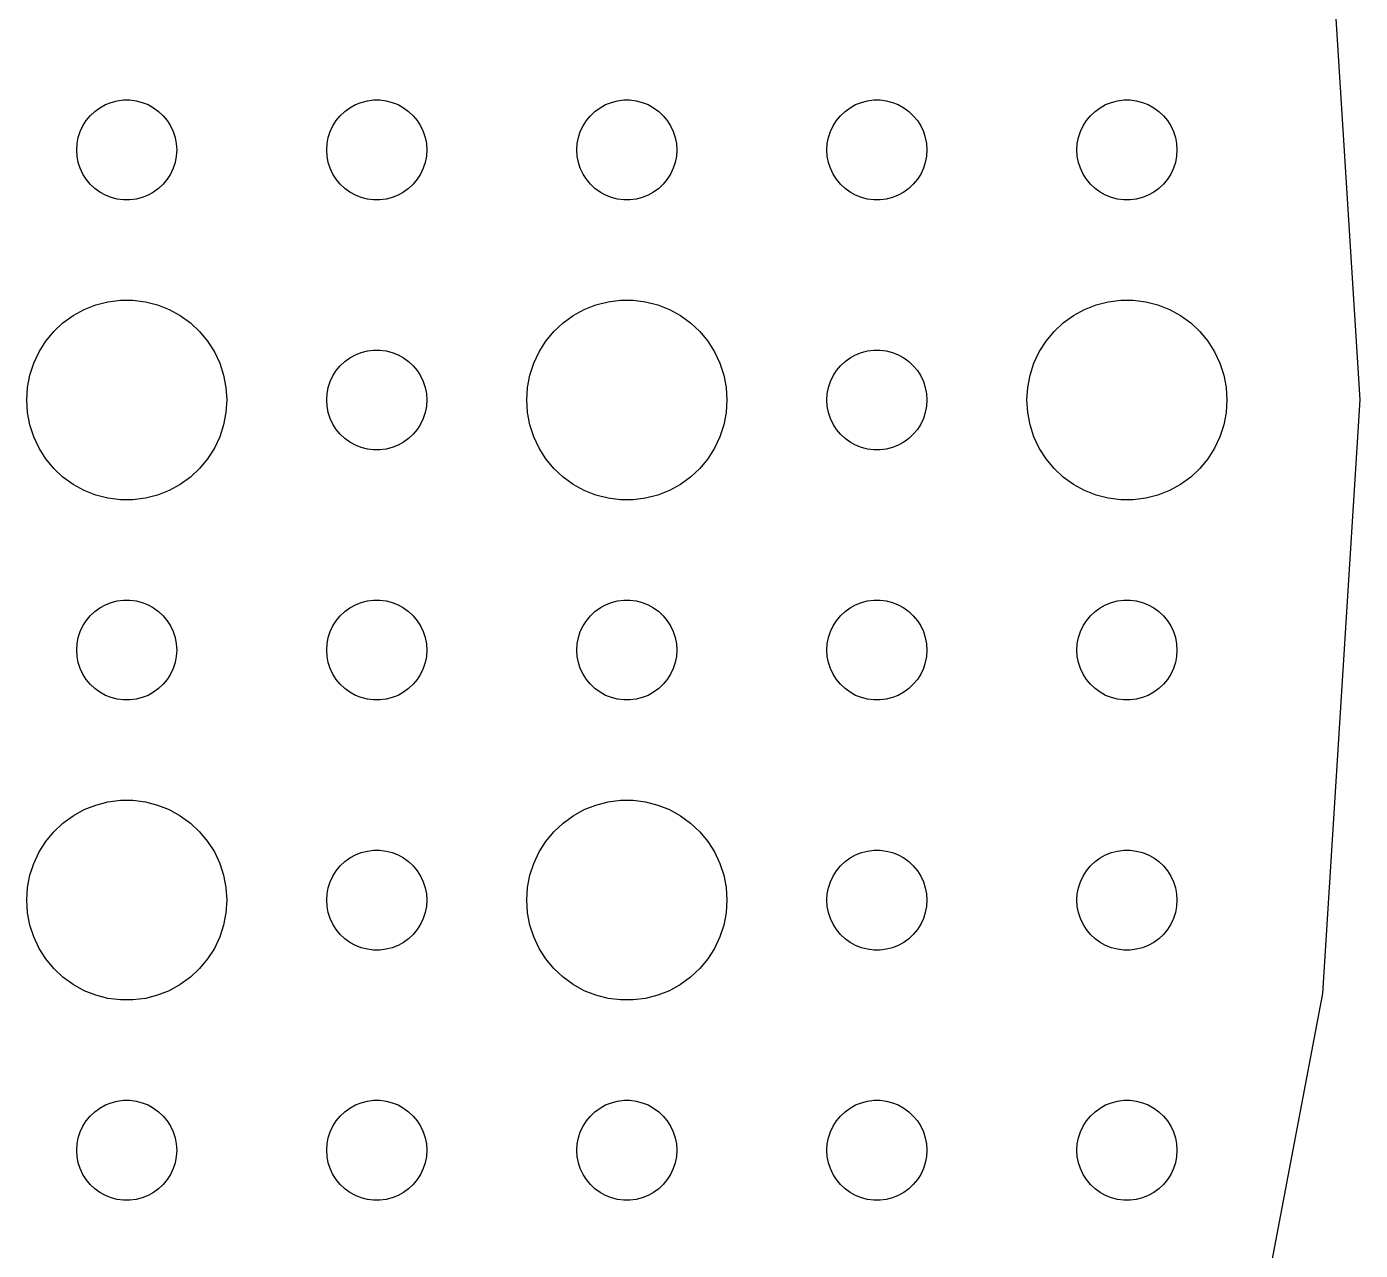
# Model space of a CAD drawing. Header units: metres. Extents: x -142 to 142, y -142 to 142.
# Drawn here: x 102 to 142, y -25.5 to 11.2 of the extents above; entities that cross this region are included whole.
import ezdxf

# ---------------------------------------------------------------- set-up
doc = ezdxf.new("R2010")
doc.units = ezdxf.units.M

msp = doc.modelspace()

# ---------------------------------------------------------------- linework, layer by layer
for p, q in [((142, 0), (140.88, 17.7973)), ((104.196, 8.76648), (104.361, 8.85724)), ((104.361, 8.85724), (104.536, 8.92657)), ((104.536, 8.92657), (104.719, 8.97342)), ((104.719, 8.97342), (104.906, 8.99704)), ((104.906, 8.99704), (105.094, 8.99704)), ((105.094, 8.99704), (105.281, 8.97342)), ((105.281, 8.97342), (105.464, 8.92657)), ((105.464, 8.92657), (105.639, 8.85724)), ((105.639, 8.85724), (105.804, 8.76648)), ((111.696, 8.76648), (111.861, 8.85724)), ((111.861, 8.85724), (112.036, 8.92657)), ((112.036, 8.92657), (112.219, 8.97342)), ((112.219, 8.97342), (112.406, 8.99704)), ((112.406, 8.99704), (112.594, 8.99704)), ((112.594, 8.99704), (112.781, 8.97342)), ((112.781, 8.97342), (112.964, 8.92657)), ((112.964, 8.92657), (113.139, 8.85724)), ((113.139, 8.85724), (113.304, 8.76648)), ((119.196, 8.76648), (119.361, 8.85724)), ((119.361, 8.85724), (119.536, 8.92657)), ((119.536, 8.92657), (119.719, 8.97342)), ((119.719, 8.97342), (119.906, 8.99704)), ((119.906, 8.99704), (120.094, 8.99704)), ((120.094, 8.99704), (120.281, 8.97342)), ((120.281, 8.97342), (120.464, 8.92657)), ((120.464, 8.92657), (120.639, 8.85724)), ((120.639, 8.85724), (120.804, 8.76648)), ((126.696, 8.76648), (126.861, 8.85724)), ((126.861, 8.85724), (127.036, 8.92657)), ((127.036, 8.92657), (127.219, 8.97342)), ((127.219, 8.97342), (127.406, 8.99704)), ((127.406, 8.99704), (127.594, 8.99704)), ((127.594, 8.99704), (127.781, 8.97342)), ((127.781, 8.97342), (127.964, 8.92657)), ((127.964, 8.92657), (128.139, 8.85724)), ((128.139, 8.85724), (128.304, 8.76648)), ((134.196, 8.76648), (134.361, 8.85724)), ((134.361, 8.85724), (134.536, 8.92657)), ((134.536, 8.92657), (134.719, 8.97342)), ((134.719, 8.97342), (134.906, 8.99704)), ((134.906, 8.99704), (135.094, 8.99704)), ((135.094, 8.99704), (135.281, 8.97342)), ((135.281, 8.97342), (135.464, 8.92657)), ((135.464, 8.92657), (135.639, 8.85724)), ((135.639, 8.85724), (135.804, 8.76648)), ((103.786, 8.38167), (103.907, 8.52681)), ((103.907, 8.52681), (104.044, 8.65576)), ((104.044, 8.65576), (104.196, 8.76648)), ((105.804, 8.76648), (105.956, 8.65576)), ((105.956, 8.65576), (106.093, 8.52681)), ((106.093, 8.52681), (106.214, 8.38167)), ((111.286, 8.38167), (111.407, 8.52681)), ((111.407, 8.52681), (111.544, 8.65576)), ((111.544, 8.65576), (111.696, 8.76648)), ((113.304, 8.76648), (113.456, 8.65576)), ((113.456, 8.65576), (113.593, 8.52681)), ((113.593, 8.52681), (113.714, 8.38167)), ((118.786, 8.38167), (118.907, 8.52681)), ((118.907, 8.52681), (119.044, 8.65576)), ((119.044, 8.65576), (119.196, 8.76648)), ((120.804, 8.76648), (120.956, 8.65576)), ((120.956, 8.65576), (121.093, 8.52681)), ((121.093, 8.52681), (121.214, 8.38167)), ((126.286, 8.38167), (126.407, 8.52681)), ((126.407, 8.52681), (126.544, 8.65576)), ((126.544, 8.65576), (126.696, 8.76648)), ((128.304, 8.76648), (128.456, 8.65576)), ((128.456, 8.65576), (128.593, 8.52681)), ((128.593, 8.52681), (128.714, 8.38167)), ((133.786, 8.38167), (133.907, 8.52681)), ((133.907, 8.52681), (134.044, 8.65576)), ((134.044, 8.65576), (134.196, 8.76648)), ((135.804, 8.76648), (135.956, 8.65576)), ((135.956, 8.65576), (136.093, 8.52681)), ((136.093, 8.52681), (136.214, 8.38167)), ((103.547, 7.87303), (103.605, 8.05219)), ((103.605, 8.05219), (103.686, 8.22263)), ((103.686, 8.22263), (103.786, 8.38167)), ((106.214, 8.38167), (106.314, 8.22263)), ((106.314, 8.22263), (106.395, 8.05219)), ((106.395, 8.05219), (106.453, 7.87303)), ((111.047, 7.87303), (111.105, 8.05219)), ((111.105, 8.05219), (111.186, 8.22263)), ((111.186, 8.22263), (111.286, 8.38167)), ((113.714, 8.38167), (113.814, 8.22263)), ((113.814, 8.22263), (113.895, 8.05219)), ((113.895, 8.05219), (113.953, 7.87303)), ((118.547, 7.87303), (118.605, 8.05219)), ((118.605, 8.05219), (118.686, 8.22263)), ((118.686, 8.22263), (118.786, 8.38167)), ((121.214, 8.38167), (121.314, 8.22263)), ((121.314, 8.22263), (121.395, 8.05219)), ((121.395, 8.05219), (121.453, 7.87303)), ((126.047, 7.87303), (126.105, 8.05219)), ((126.105, 8.05219), (126.186, 8.22263)), ((126.186, 8.22263), (126.286, 8.38167)), ((128.714, 8.38167), (128.814, 8.22263)), ((128.814, 8.22263), (128.895, 8.05219)), ((128.895, 8.05219), (128.953, 7.87303)), ((133.547, 7.87303), (133.605, 8.05219)), ((133.605, 8.05219), (133.686, 8.22263)), ((133.686, 8.22263), (133.786, 8.38167)), ((136.214, 8.38167), (136.314, 8.22263)), ((136.314, 8.22263), (136.395, 8.05219)), ((136.395, 8.05219), (136.453, 7.87303)), ((103.5, 7.5), (103.512, 7.68799)), ((103.512, 7.68799), (103.547, 7.87303)), ((106.453, 7.87303), (106.488, 7.68799)), ((106.488, 7.68799), (106.5, 7.5)), ((111, 7.5), (111.012, 7.68799)), ((111.012, 7.68799), (111.047, 7.87303)), ((113.953, 7.87303), (113.988, 7.68799)), ((113.988, 7.68799), (114, 7.5)), ((118.5, 7.5), (118.512, 7.68799)), ((118.512, 7.68799), (118.547, 7.87303)), ((121.453, 7.87303), (121.488, 7.68799)), ((121.488, 7.68799), (121.5, 7.5)), ((126, 7.5), (126.012, 7.68799)), ((126.012, 7.68799), (126.047, 7.87303)), ((128.953, 7.87303), (128.988, 7.68799)), ((128.988, 7.68799), (129, 7.5)), ((133.5, 7.5), (133.512, 7.68799)), ((133.512, 7.68799), (133.547, 7.87303)), ((136.453, 7.87303), (136.488, 7.68799)), ((136.488, 7.68799), (136.5, 7.5)), ((103.512, 7.312), (103.5, 7.5)), ((103.547, 7.12695), (103.512, 7.312)), ((106.488, 7.312), (106.453, 7.12695)), ((106.5, 7.5), (106.488, 7.312)), ((111.012, 7.312), (111, 7.5)), ((111.047, 7.12695), (111.012, 7.312)), ((113.988, 7.312), (113.953, 7.12695)), ((114, 7.5), (113.988, 7.312)), ((118.512, 7.312), (118.5, 7.5)), ((118.547, 7.12695), (118.512, 7.312)), ((121.488, 7.312), (121.453, 7.12695)), ((121.5, 7.5), (121.488, 7.312)), ((126.012, 7.312), (126, 7.5)), ((126.047, 7.12695), (126.012, 7.312)), ((128.988, 7.312), (128.953, 7.12695)), ((129, 7.5), (128.988, 7.312)), ((133.512, 7.312), (133.5, 7.5)), ((133.547, 7.12695), (133.512, 7.312)), ((136.488, 7.312), (136.453, 7.12695)), ((136.5, 7.5), (136.488, 7.312)), ((103.605, 6.9478), (103.547, 7.12695)), ((103.686, 6.77736), (103.605, 6.9478)), ((106.395, 6.9478), (106.314, 6.77736)), ((106.453, 7.12695), (106.395, 6.9478)), ((111.105, 6.9478), (111.047, 7.12695)), ((111.186, 6.77736), (111.105, 6.9478)), ((113.895, 6.9478), (113.814, 6.77736)), ((113.953, 7.12695), (113.895, 6.9478)), ((118.605, 6.9478), (118.547, 7.12695)), ((118.686, 6.77736), (118.605, 6.9478)), ((121.395, 6.9478), (121.314, 6.77736)), ((121.453, 7.12695), (121.395, 6.9478)), ((126.105, 6.9478), (126.047, 7.12695)), ((126.186, 6.77736), (126.105, 6.9478)), ((128.895, 6.9478), (128.814, 6.77736)), ((128.953, 7.12695), (128.895, 6.9478)), ((133.605, 6.9478), (133.547, 7.12695)), ((133.686, 6.77736), (133.605, 6.9478)), ((136.395, 6.9478), (136.314, 6.77736)), ((136.453, 7.12695), (136.395, 6.9478)), ((103.786, 6.61832), (103.686, 6.77736)), ((103.907, 6.47318), (103.786, 6.61832)), ((104.044, 6.34422), (103.907, 6.47318)), ((106.093, 6.47318), (105.956, 6.34422)), ((106.214, 6.61832), (106.093, 6.47318)), ((106.314, 6.77736), (106.214, 6.61832)), ((111.286, 6.61832), (111.186, 6.77736)), ((111.407, 6.47318), (111.286, 6.61832)), ((111.544, 6.34422), (111.407, 6.47318)), ((113.593, 6.47318), (113.456, 6.34422)), ((113.714, 6.61832), (113.593, 6.47318)), ((113.814, 6.77736), (113.714, 6.61832)), ((118.786, 6.61832), (118.686, 6.77736)), ((118.907, 6.47318), (118.786, 6.61832)), ((119.044, 6.34422), (118.907, 6.47318)), ((121.093, 6.47318), (120.956, 6.34422)), ((121.214, 6.61832), (121.093, 6.47318)), ((121.314, 6.77736), (121.214, 6.61832)), ((126.286, 6.61832), (126.186, 6.77736)), ((126.407, 6.47318), (126.286, 6.61832)), ((126.544, 6.34422), (126.407, 6.47318)), ((128.593, 6.47318), (128.456, 6.34422)), ((128.714, 6.61832), (128.593, 6.47318)), ((128.814, 6.77736), (128.714, 6.61832)), ((133.786, 6.61832), (133.686, 6.77736)), ((133.907, 6.47318), (133.786, 6.61832)), ((134.044, 6.34422), (133.907, 6.47318)), ((136.093, 6.47318), (135.956, 6.34422)), ((136.214, 6.61832), (136.093, 6.47318)), ((136.314, 6.77736), (136.214, 6.61832)), ((104.196, 6.23351), (104.044, 6.34422)), ((104.361, 6.14275), (104.196, 6.23351)), ((104.536, 6.07341), (104.361, 6.14275)), ((104.719, 6.02657), (104.536, 6.07341)), ((104.906, 6.00294), (104.719, 6.02657)), ((105.094, 6.00294), (104.906, 6.00294)), ((105.281, 6.02657), (105.094, 6.00294)), ((105.464, 6.07341), (105.281, 6.02657)), ((105.639, 6.14275), (105.464, 6.07341)), ((105.804, 6.23351), (105.639, 6.14275)), ((105.956, 6.34422), (105.804, 6.23351)), ((111.696, 6.23351), (111.544, 6.34422)), ((111.861, 6.14275), (111.696, 6.23351)), ((112.036, 6.07341), (111.861, 6.14275)), ((112.219, 6.02657), (112.036, 6.07341)), ((112.406, 6.00294), (112.219, 6.02657)), ((112.594, 6.00294), (112.406, 6.00294)), ((112.781, 6.02657), (112.594, 6.00294)), ((112.964, 6.07341), (112.781, 6.02657)), ((113.139, 6.14275), (112.964, 6.07341)), ((113.304, 6.23351), (113.139, 6.14275)), ((113.456, 6.34422), (113.304, 6.23351)), ((119.196, 6.23351), (119.044, 6.34422)), ((119.361, 6.14275), (119.196, 6.23351)), ((119.536, 6.07341), (119.361, 6.14275)), ((119.719, 6.02657), (119.536, 6.07341)), ((119.906, 6.00294), (119.719, 6.02657)), ((120.094, 6.00294), (119.906, 6.00294)), ((120.281, 6.02657), (120.094, 6.00294)), ((120.464, 6.07341), (120.281, 6.02657)), ((120.639, 6.14275), (120.464, 6.07341)), ((120.804, 6.23351), (120.639, 6.14275)), ((120.956, 6.34422), (120.804, 6.23351)), ((126.696, 6.23351), (126.544, 6.34422)), ((126.861, 6.14275), (126.696, 6.23351)), ((127.036, 6.07341), (126.861, 6.14275)), ((127.219, 6.02657), (127.036, 6.07341)), ((127.406, 6.00294), (127.219, 6.02657)), ((127.594, 6.00294), (127.406, 6.00294)), ((127.781, 6.02657), (127.594, 6.00294)), ((127.964, 6.07341), (127.781, 6.02657)), ((128.139, 6.14275), (127.964, 6.07341)), ((128.304, 6.23351), (128.139, 6.14275)), ((128.456, 6.34422), (128.304, 6.23351)), ((134.196, 6.23351), (134.044, 6.34422)), ((134.361, 6.14275), (134.196, 6.23351)), ((134.536, 6.07341), (134.361, 6.14275)), ((134.719, 6.02657), (134.536, 6.07341)), ((134.906, 6.00294), (134.719, 6.02657)), ((135.094, 6.00294), (134.906, 6.00294)), ((135.281, 6.02657), (135.094, 6.00294)), ((135.464, 6.07341), (135.281, 6.02657)), ((135.639, 6.14275), (135.464, 6.07341)), ((135.804, 6.23351), (135.639, 6.14275)), ((135.956, 6.34422), (135.804, 6.23351)), ((103.723, 2.71448), (104.073, 2.85316)), ((104.073, 2.85316), (104.438, 2.94685)), ((104.438, 2.94685), (104.812, 2.99408)), ((104.812, 2.99408), (105.188, 2.99408)), ((105.188, 2.99408), (105.562, 2.94685)), ((105.562, 2.94685), (105.927, 2.85316)), ((105.927, 2.85316), (106.277, 2.71448)), ((118.723, 2.71448), (119.073, 2.85316)), ((119.073, 2.85316), (119.438, 2.94685)), ((119.438, 2.94685), (119.812, 2.99408)), ((119.812, 2.99408), (120.188, 2.99408)), ((120.188, 2.99408), (120.562, 2.94685)), ((120.562, 2.94685), (120.927, 2.85316)), ((120.927, 2.85316), (121.277, 2.71448)), ((133.723, 2.71448), (134.073, 2.85316)), ((134.073, 2.85316), (134.438, 2.94685)), ((134.438, 2.94685), (134.812, 2.99408)), ((134.812, 2.99408), (135.188, 2.99408)), ((135.188, 2.99408), (135.562, 2.94685)), ((135.562, 2.94685), (135.927, 2.85316)), ((135.927, 2.85316), (136.277, 2.71448)), ((103.088, 2.31154), (103.393, 2.53297)), ((103.393, 2.53297), (103.723, 2.71448)), ((106.277, 2.71448), (106.607, 2.53297)), ((106.607, 2.53297), (106.912, 2.31154)), ((118.088, 2.31154), (118.393, 2.53297)), ((118.393, 2.53297), (118.723, 2.71448)), ((121.277, 2.71448), (121.607, 2.53297)), ((121.607, 2.53297), (121.912, 2.31154)), ((133.088, 2.31154), (133.393, 2.53297)), ((133.393, 2.53297), (133.723, 2.71448)), ((136.277, 2.71448), (136.607, 2.53297)), ((136.607, 2.53297), (136.912, 2.31154)), ((102.573, 1.76335), (102.813, 2.05363)), ((102.813, 2.05363), (103.088, 2.31154)), ((106.912, 2.31154), (107.187, 2.05363)), ((107.187, 2.05363), (107.427, 1.76335)), ((117.573, 1.76335), (117.813, 2.05363)), ((117.813, 2.05363), (118.088, 2.31154)), ((121.912, 2.31154), (122.187, 2.05363)), ((122.187, 2.05363), (122.427, 1.76335)), ((132.573, 1.76335), (132.813, 2.05363)), ((132.813, 2.05363), (133.088, 2.31154)), ((136.912, 2.31154), (137.187, 2.05363)), ((137.187, 2.05363), (137.427, 1.76335)), ((102.371, 1.44525), (102.573, 1.76335)), ((107.427, 1.76335), (107.629, 1.44525)), ((117.371, 1.44525), (117.573, 1.76335)), ((122.427, 1.76335), (122.629, 1.44525)), ((132.371, 1.44525), (132.573, 1.76335)), ((137.427, 1.76335), (137.629, 1.44525)), ((102.211, 1.10437), (102.371, 1.44525)), ((107.629, 1.44525), (107.789, 1.10437)), ((111.544, 1.15576), (111.696, 1.26648)), ((111.696, 1.26648), (111.861, 1.35724)), ((111.861, 1.35724), (112.036, 1.42657)), ((112.036, 1.42657), (112.219, 1.47342)), ((112.219, 1.47342), (112.406, 1.49704)), ((112.406, 1.49704), (112.594, 1.49704)), ((112.594, 1.49704), (112.781, 1.47342)), ((112.781, 1.47342), (112.964, 1.42657)), ((112.964, 1.42657), (113.139, 1.35724)), ((113.139, 1.35724), (113.304, 1.26648)), ((113.304, 1.26648), (113.456, 1.15576)), ((117.211, 1.10437), (117.371, 1.44525)), ((122.629, 1.44525), (122.789, 1.10437)), ((126.544, 1.15576), (126.696, 1.26648)), ((126.696, 1.26648), (126.861, 1.35724)), ((126.861, 1.35724), (127.036, 1.42657)), ((127.036, 1.42657), (127.219, 1.47342)), ((127.219, 1.47342), (127.406, 1.49704)), ((127.406, 1.49704), (127.594, 1.49704)), ((127.594, 1.49704), (127.781, 1.47342)), ((127.781, 1.47342), (127.964, 1.42657)), ((127.964, 1.42657), (128.139, 1.35724)), ((128.139, 1.35724), (128.304, 1.26648)), ((128.304, 1.26648), (128.456, 1.15576)), ((132.211, 1.10437), (132.371, 1.44525)), ((137.629, 1.44525), (137.789, 1.10437)), ((102.094, 0.74606), (102.211, 1.10437)), ((107.789, 1.10437), (107.906, 0.74606)), ((111.186, 0.72263), (111.286, 0.88167)), ((111.286, 0.88167), (111.407, 1.02681)), ((111.407, 1.02681), (111.544, 1.15576)), ((113.456, 1.15576), (113.593, 1.02681)), ((113.593, 1.02681), (113.714, 0.88167)), ((113.714, 0.88167), (113.814, 0.72263)), ((117.094, 0.74606), (117.211, 1.10437)), ((122.789, 1.10437), (122.906, 0.74606)), ((126.186, 0.72263), (126.286, 0.88167)), ((126.286, 0.88167), (126.407, 1.02681)), ((126.407, 1.02681), (126.544, 1.15576)), ((128.456, 1.15576), (128.593, 1.02681)), ((128.593, 1.02681), (128.714, 0.88167)), ((128.714, 0.88167), (128.814, 0.72263)), ((132.094, 0.74606), (132.211, 1.10437)), ((137.789, 1.10437), (137.906, 0.74606)), ((102.024, 0.37599), (102.094, 0.74606)), ((107.906, 0.74606), (107.976, 0.37599)), ((111.047, 0.37303), (111.105, 0.55219)), ((111.105, 0.55219), (111.186, 0.72263)), ((113.814, 0.72263), (113.895, 0.55219)), ((113.895, 0.55219), (113.953, 0.37303)), ((117.024, 0.37599), (117.094, 0.74606)), ((122.906, 0.74606), (122.976, 0.37599)), ((126.047, 0.37303), (126.105, 0.55219)), ((126.105, 0.55219), (126.186, 0.72263)), ((128.814, 0.72263), (128.895, 0.55219)), ((128.895, 0.55219), (128.953, 0.37303)), ((132.024, 0.37599), (132.094, 0.74606)), ((137.906, 0.74606), (137.976, 0.37599)), ((102, 0), (102.024, 0.37599)), ((102.024, -0.37599), (102, 0)), ((107.976, 0.37599), (108, 0)), ((108, 0), (107.976, -0.37599)), ((111, 0), (111.012, 0.18799)), ((111.012, -0.18799), (111, 0)), ((111.012, 0.18799), (111.047, 0.37303)), ((113.953, 0.37303), (113.988, 0.18799)), ((113.988, 0.18799), (114, 0)), ((114, 0), (113.988, -0.18799)), ((117, 0), (117.024, 0.37599)), ((117.024, -0.37599), (117, 0)), ((122.976, 0.37599), (123, 0)), ((123, 0), (122.976, -0.37599)), ((126, 0), (126.012, 0.18799)), ((126.012, -0.18799), (126, 0)), ((126.012, 0.18799), (126.047, 0.37303)), ((128.953, 0.37303), (128.988, 0.18799)), ((128.988, 0.18799), (129, 0)), ((129, 0), (128.988, -0.18799)), ((132, 0), (132.024, 0.37599)), ((132.024, -0.37599), (132, 0)), ((137.976, 0.37599), (138, 0)), ((138, 0), (137.976, -0.37599)), ((140.88, -17.7973), (142, 0)), ((102.094, -0.74606), (102.024, -0.37599)), ((107.976, -0.37599), (107.906, -0.74606)), ((111.047, -0.37303), (111.012, -0.18799)), ((111.105, -0.55219), (111.047, -0.37303)), ((113.953, -0.37303), (113.895, -0.55219)), ((113.988, -0.18799), (113.953, -0.37303)), ((117.094, -0.74606), (117.024, -0.37599)), ((122.976, -0.37599), (122.906, -0.74606)), ((126.047, -0.37303), (126.012, -0.18799)), ((126.105, -0.55219), (126.047, -0.37303)), ((128.953, -0.37303), (128.895, -0.55219)), ((128.988, -0.18799), (128.953, -0.37303)), ((132.094, -0.74606), (132.024, -0.37599)), ((137.976, -0.37599), (137.906, -0.74606)), ((102.211, -1.10437), (102.094, -0.74606)), ((107.906, -0.74606), (107.789, -1.10437)), ((111.186, -0.72263), (111.105, -0.55219)), ((111.286, -0.88167), (111.186, -0.72263)), ((113.814, -0.72263), (113.714, -0.88167)), ((113.895, -0.55219), (113.814, -0.72263)), ((117.211, -1.10437), (117.094, -0.74606)), ((122.906, -0.74606), (122.789, -1.10437)), ((126.186, -0.72263), (126.105, -0.55219)), ((126.286, -0.88167), (126.186, -0.72263)), ((128.814, -0.72263), (128.714, -0.88167)), ((128.895, -0.55219), (128.814, -0.72263)), ((132.211, -1.10437), (132.094, -0.74606)), ((137.906, -0.74606), (137.789, -1.10437)), ((102.371, -1.44525), (102.211, -1.10437)), ((107.789, -1.10437), (107.629, -1.44525)), ((111.407, -1.02681), (111.286, -0.88167)), ((111.544, -1.15576), (111.407, -1.02681)), ((111.696, -1.26648), (111.544, -1.15576)), ((113.456, -1.15576), (113.304, -1.26648)), ((113.593, -1.02681), (113.456, -1.15576)), ((113.714, -0.88167), (113.593, -1.02681)), ((117.371, -1.44525), (117.211, -1.10437)), ((122.789, -1.10437), (122.629, -1.44525)), ((126.407, -1.02681), (126.286, -0.88167)), ((126.544, -1.15576), (126.407, -1.02681)), ((126.696, -1.26648), (126.544, -1.15576)), ((128.456, -1.15576), (128.304, -1.26648)), ((128.593, -1.02681), (128.456, -1.15576)), ((128.714, -0.88167), (128.593, -1.02681)), ((132.371, -1.44525), (132.211, -1.10437)), ((137.789, -1.10437), (137.629, -1.44525)), ((102.573, -1.76335), (102.371, -1.44525)), ((107.629, -1.44525), (107.427, -1.76335)), ((111.861, -1.35724), (111.696, -1.26648)), ((112.036, -1.42657), (111.861, -1.35724)), ((112.219, -1.47342), (112.036, -1.42657)), ((112.406, -1.49704), (112.219, -1.47342)), ((112.594, -1.49704), (112.406, -1.49704)), ((112.781, -1.47342), (112.594, -1.49704)), ((112.964, -1.42657), (112.781, -1.47342)), ((113.139, -1.35724), (112.964, -1.42657)), ((113.304, -1.26648), (113.139, -1.35724)), ((117.573, -1.76335), (117.371, -1.44525)), ((122.629, -1.44525), (122.427, -1.76335)), ((126.861, -1.35724), (126.696, -1.26648)), ((127.036, -1.42657), (126.861, -1.35724)), ((127.219, -1.47342), (127.036, -1.42657)), ((127.406, -1.49704), (127.219, -1.47342)), ((127.594, -1.49704), (127.406, -1.49704)), ((127.781, -1.47342), (127.594, -1.49704)), ((127.964, -1.42657), (127.781, -1.47342)), ((128.139, -1.35724), (127.964, -1.42657)), ((128.304, -1.26648), (128.139, -1.35724)), ((132.573, -1.76335), (132.371, -1.44525)), ((137.629, -1.44525), (137.427, -1.76335)), ((102.813, -2.05363), (102.573, -1.76335)), ((107.427, -1.76335), (107.187, -2.05363)), ((117.813, -2.05363), (117.573, -1.76335)), ((122.427, -1.76335), (122.187, -2.05363)), ((132.813, -2.05363), (132.573, -1.76335)), ((137.427, -1.76335), (137.187, -2.05363)), ((103.088, -2.31154), (102.813, -2.05363)), ((103.393, -2.53297), (103.088, -2.31154)), ((106.912, -2.31154), (106.607, -2.53297)), ((107.187, -2.05363), (106.912, -2.31154)), ((118.088, -2.31154), (117.813, -2.05363)), ((118.393, -2.53297), (118.088, -2.31154)), ((121.912, -2.31154), (121.607, -2.53297)), ((122.187, -2.05363), (121.912, -2.31154)), ((133.088, -2.31154), (132.813, -2.05363)), ((133.393, -2.53297), (133.088, -2.31154)), ((136.912, -2.31154), (136.607, -2.53297)), ((137.187, -2.05363), (136.912, -2.31154)), ((103.723, -2.71448), (103.393, -2.53297)), ((104.073, -2.85316), (103.723, -2.71448)), ((106.277, -2.71448), (105.927, -2.85316)), ((106.607, -2.53297), (106.277, -2.71448)), ((118.723, -2.71448), (118.393, -2.53297)), ((119.073, -2.85316), (118.723, -2.71448)), ((121.277, -2.71448), (120.927, -2.85316)), ((121.607, -2.53297), (121.277, -2.71448)), ((133.723, -2.71448), (133.393, -2.53297)), ((134.073, -2.85316), (133.723, -2.71448)), ((136.277, -2.71448), (135.927, -2.85316)), ((136.607, -2.53297), (136.277, -2.71448)), ((104.438, -2.94685), (104.073, -2.85316)), ((104.812, -2.99408), (104.438, -2.94685)), ((105.188, -2.99408), (104.812, -2.99408)), ((105.562, -2.94685), (105.188, -2.99408)), ((105.927, -2.85316), (105.562, -2.94685)), ((119.438, -2.94685), (119.073, -2.85316)), ((119.812, -2.99408), (119.438, -2.94685)), ((120.188, -2.99408), (119.812, -2.99408)), ((120.562, -2.94685), (120.188, -2.99408)), ((120.927, -2.85316), (120.562, -2.94685)), ((134.438, -2.94685), (134.073, -2.85316)), ((134.812, -2.99408), (134.438, -2.94685)), ((135.188, -2.99408), (134.812, -2.99408)), ((135.562, -2.94685), (135.188, -2.99408)), ((135.927, -2.85316), (135.562, -2.94685)), ((103.907, -6.47318), (104.044, -6.34422)), ((104.044, -6.34422), (104.196, -6.23351)), ((104.196, -6.23351), (104.361, -6.14275)), ((104.361, -6.14275), (104.536, -6.07341)), ((104.536, -6.07341), (104.719, -6.02657)), ((104.719, -6.02657), (104.906, -6.00294)), ((104.906, -6.00294), (105.094, -6.00294)), ((105.094, -6.00294), (105.281, -6.02657)), ((105.281, -6.02657), (105.464, -6.07341)), ((105.464, -6.07341), (105.639, -6.14275)), ((105.639, -6.14275), (105.804, -6.23351)), ((105.804, -6.23351), (105.956, -6.34422)), ((105.956, -6.34422), (106.093, -6.47318)), ((111.407, -6.47318), (111.544, -6.34422)), ((111.544, -6.34422), (111.696, -6.23351)), ((111.696, -6.23351), (111.861, -6.14275)), ((111.861, -6.14275), (112.036, -6.07341)), ((112.036, -6.07341), (112.219, -6.02657)), ((112.219, -6.02657), (112.406, -6.00294)), ((112.406, -6.00294), (112.594, -6.00294)), ((112.594, -6.00294), (112.781, -6.02657)), ((112.781, -6.02657), (112.964, -6.07341)), ((112.964, -6.07341), (113.139, -6.14275)), ((113.139, -6.14275), (113.304, -6.23351)), ((113.304, -6.23351), (113.456, -6.34422)), ((113.456, -6.34422), (113.593, -6.47318)), ((118.907, -6.47318), (119.044, -6.34422)), ((119.044, -6.34422), (119.196, -6.23351)), ((119.196, -6.23351), (119.361, -6.14275)), ((119.361, -6.14275), (119.536, -6.07341)), ((119.536, -6.07341), (119.719, -6.02657)), ((119.719, -6.02657), (119.906, -6.00294)), ((119.906, -6.00294), (120.094, -6.00294)), ((120.094, -6.00294), (120.281, -6.02657)), ((120.281, -6.02657), (120.464, -6.07341)), ((120.464, -6.07341), (120.639, -6.14275)), ((120.639, -6.14275), (120.804, -6.23351)), ((120.804, -6.23351), (120.956, -6.34422)), ((120.956, -6.34422), (121.093, -6.47318)), ((126.407, -6.47318), (126.544, -6.34422)), ((126.544, -6.34422), (126.696, -6.23351)), ((126.696, -6.23351), (126.861, -6.14275)), ((126.861, -6.14275), (127.036, -6.07341)), ((127.036, -6.07341), (127.219, -6.02657)), ((127.219, -6.02657), (127.406, -6.00294)), ((127.406, -6.00294), (127.594, -6.00294)), ((127.594, -6.00294), (127.781, -6.02657)), ((127.781, -6.02657), (127.964, -6.07341)), ((127.964, -6.07341), (128.139, -6.14275)), ((128.139, -6.14275), (128.304, -6.23351)), ((128.304, -6.23351), (128.456, -6.34422)), ((128.456, -6.34422), (128.593, -6.47318)), ((133.907, -6.47318), (134.044, -6.34422)), ((134.044, -6.34422), (134.196, -6.23351)), ((134.196, -6.23351), (134.361, -6.14275)), ((134.361, -6.14275), (134.536, -6.07341)), ((134.536, -6.07341), (134.719, -6.02657)), ((134.719, -6.02657), (134.906, -6.00294)), ((134.906, -6.00294), (135.094, -6.00294)), ((135.094, -6.00294), (135.281, -6.02657)), ((135.281, -6.02657), (135.464, -6.07341)), ((135.464, -6.07341), (135.639, -6.14275)), ((135.639, -6.14275), (135.804, -6.23351)), ((135.804, -6.23351), (135.956, -6.34422)), ((135.956, -6.34422), (136.093, -6.47318)), ((103.605, -6.9478), (103.686, -6.77736)), ((103.686, -6.77736), (103.786, -6.61832)), ((103.786, -6.61832), (103.907, -6.47318)), ((106.093, -6.47318), (106.214, -6.61832)), ((106.214, -6.61832), (106.314, -6.77736)), ((106.314, -6.77736), (106.395, -6.9478)), ((111.105, -6.9478), (111.186, -6.77736)), ((111.186, -6.77736), (111.286, -6.61832)), ((111.286, -6.61832), (111.407, -6.47318)), ((113.593, -6.47318), (113.714, -6.61832)), ((113.714, -6.61832), (113.814, -6.77736)), ((113.814, -6.77736), (113.895, -6.9478)), ((118.605, -6.9478), (118.686, -6.77736)), ((118.686, -6.77736), (118.786, -6.61832)), ((118.786, -6.61832), (118.907, -6.47318)), ((121.093, -6.47318), (121.214, -6.61832)), ((121.214, -6.61832), (121.314, -6.77736)), ((121.314, -6.77736), (121.395, -6.9478)), ((126.105, -6.9478), (126.186, -6.77736)), ((126.186, -6.77736), (126.286, -6.61832)), ((126.286, -6.61832), (126.407, -6.47318)), ((128.593, -6.47318), (128.714, -6.61832)), ((128.714, -6.61832), (128.814, -6.77736)), ((128.814, -6.77736), (128.895, -6.9478)), ((133.605, -6.9478), (133.686, -6.77736)), ((133.686, -6.77736), (133.786, -6.61832)), ((133.786, -6.61832), (133.907, -6.47318)), ((136.093, -6.47318), (136.214, -6.61832)), ((136.214, -6.61832), (136.314, -6.77736)), ((136.314, -6.77736), (136.395, -6.9478)), ((103.512, -7.312), (103.547, -7.12695)), ((103.547, -7.12695), (103.605, -6.9478)), ((106.395, -6.9478), (106.453, -7.12695)), ((106.453, -7.12695), (106.488, -7.312)), ((111.012, -7.312), (111.047, -7.12695)), ((111.047, -7.12695), (111.105, -6.9478)), ((113.895, -6.9478), (113.953, -7.12695)), ((113.953, -7.12695), (113.988, -7.312)), ((118.512, -7.312), (118.547, -7.12695)), ((118.547, -7.12695), (118.605, -6.9478)), ((121.395, -6.9478), (121.453, -7.12695)), ((121.453, -7.12695), (121.488, -7.312)), ((126.012, -7.312), (126.047, -7.12695)), ((126.047, -7.12695), (126.105, -6.9478)), ((128.895, -6.9478), (128.953, -7.12695)), ((128.953, -7.12695), (128.988, -7.312)), ((133.512, -7.312), (133.547, -7.12695)), ((133.547, -7.12695), (133.605, -6.9478)), ((136.395, -6.9478), (136.453, -7.12695)), ((136.453, -7.12695), (136.488, -7.312)), ((103.5, -7.5), (103.512, -7.312)), ((103.512, -7.68799), (103.5, -7.5)), ((106.488, -7.312), (106.5, -7.5)), ((106.5, -7.5), (106.488, -7.68799)), ((111, -7.5), (111.012, -7.312)), ((111.012, -7.68799), (111, -7.5)), ((113.988, -7.312), (114, -7.5)), ((114, -7.5), (113.988, -7.68799)), ((118.5, -7.5), (118.512, -7.312)), ((118.512, -7.68799), (118.5, -7.5)), ((121.488, -7.312), (121.5, -7.5)), ((121.5, -7.5), (121.488, -7.68799)), ((126, -7.5), (126.012, -7.312)), ((126.012, -7.68799), (126, -7.5)), ((128.988, -7.312), (129, -7.5)), ((129, -7.5), (128.988, -7.68799)), ((133.5, -7.5), (133.512, -7.312)), ((133.512, -7.68799), (133.5, -7.5)), ((136.488, -7.312), (136.5, -7.5)), ((136.5, -7.5), (136.488, -7.68799)), ((103.547, -7.87303), (103.512, -7.68799)), ((103.605, -8.05219), (103.547, -7.87303)), ((106.453, -7.87303), (106.395, -8.05219)), ((106.488, -7.68799), (106.453, -7.87303)), ((111.047, -7.87303), (111.012, -7.68799)), ((111.105, -8.05219), (111.047, -7.87303)), ((113.953, -7.87303), (113.895, -8.05219)), ((113.988, -7.68799), (113.953, -7.87303)), ((118.547, -7.87303), (118.512, -7.68799)), ((118.605, -8.05219), (118.547, -7.87303)), ((121.453, -7.87303), (121.395, -8.05219)), ((121.488, -7.68799), (121.453, -7.87303)), ((126.047, -7.87303), (126.012, -7.68799)), ((126.105, -8.05219), (126.047, -7.87303)), ((128.953, -7.87303), (128.895, -8.05219)), ((128.988, -7.68799), (128.953, -7.87303)), ((133.547, -7.87303), (133.512, -7.68799)), ((133.605, -8.05219), (133.547, -7.87303)), ((136.453, -7.87303), (136.395, -8.05219)), ((136.488, -7.68799), (136.453, -7.87303)), ((103.686, -8.22263), (103.605, -8.05219)), ((103.786, -8.38167), (103.686, -8.22263)), ((103.907, -8.52681), (103.786, -8.38167)), ((106.214, -8.38167), (106.093, -8.52681)), ((106.314, -8.22263), (106.214, -8.38167)), ((106.395, -8.05219), (106.314, -8.22263)), ((111.186, -8.22263), (111.105, -8.05219)), ((111.286, -8.38167), (111.186, -8.22263)), ((111.407, -8.52681), (111.286, -8.38167)), ((113.714, -8.38167), (113.593, -8.52681)), ((113.814, -8.22263), (113.714, -8.38167)), ((113.895, -8.05219), (113.814, -8.22263)), ((118.686, -8.22263), (118.605, -8.05219)), ((118.786, -8.38167), (118.686, -8.22263)), ((118.907, -8.52681), (118.786, -8.38167)), ((121.214, -8.38167), (121.093, -8.52681)), ((121.314, -8.22263), (121.214, -8.38167)), ((121.395, -8.05219), (121.314, -8.22263)), ((126.186, -8.22263), (126.105, -8.05219)), ((126.286, -8.38167), (126.186, -8.22263)), ((126.407, -8.52681), (126.286, -8.38167)), ((128.714, -8.38167), (128.593, -8.52681)), ((128.814, -8.22263), (128.714, -8.38167)), ((128.895, -8.05219), (128.814, -8.22263)), ((133.686, -8.22263), (133.605, -8.05219)), ((133.786, -8.38167), (133.686, -8.22263)), ((133.907, -8.52681), (133.786, -8.38167)), ((136.214, -8.38167), (136.093, -8.52681)), ((136.314, -8.22263), (136.214, -8.38167)), ((136.395, -8.05219), (136.314, -8.22263)), ((104.044, -8.65576), (103.907, -8.52681)), ((104.196, -8.76648), (104.044, -8.65576)), ((104.361, -8.85724), (104.196, -8.76648)), ((105.804, -8.76648), (105.639, -8.85724)), ((105.956, -8.65576), (105.804, -8.76648)), ((106.093, -8.52681), (105.956, -8.65576)), ((111.544, -8.65576), (111.407, -8.52681)), ((111.696, -8.76648), (111.544, -8.65576)), ((111.861, -8.85724), (111.696, -8.76648)), ((113.304, -8.76648), (113.139, -8.85724)), ((113.456, -8.65576), (113.304, -8.76648)), ((113.593, -8.52681), (113.456, -8.65576)), ((119.044, -8.65576), (118.907, -8.52681)), ((119.196, -8.76648), (119.044, -8.65576)), ((119.361, -8.85724), (119.196, -8.76648)), ((120.804, -8.76648), (120.639, -8.85724)), ((120.956, -8.65576), (120.804, -8.76648)), ((121.093, -8.52681), (120.956, -8.65576)), ((126.544, -8.65576), (126.407, -8.52681)), ((126.696, -8.76648), (126.544, -8.65576)), ((126.861, -8.85724), (126.696, -8.76648)), ((128.304, -8.76648), (128.139, -8.85724)), ((128.456, -8.65576), (128.304, -8.76648)), ((128.593, -8.52681), (128.456, -8.65576)), ((134.044, -8.65576), (133.907, -8.52681)), ((134.196, -8.76648), (134.044, -8.65576)), ((134.361, -8.85724), (134.196, -8.76648)), ((135.804, -8.76648), (135.639, -8.85724)), ((135.956, -8.65576), (135.804, -8.76648)), ((136.093, -8.52681), (135.956, -8.65576)), ((104.536, -8.92657), (104.361, -8.85724)), ((104.719, -8.97342), (104.536, -8.92657)), ((104.906, -8.99704), (104.719, -8.97342)), ((105.094, -8.99704), (104.906, -8.99704)), ((105.281, -8.97342), (105.094, -8.99704)), ((105.464, -8.92657), (105.281, -8.97342)), ((105.639, -8.85724), (105.464, -8.92657)), ((112.036, -8.92657), (111.861, -8.85724)), ((112.219, -8.97342), (112.036, -8.92657)), ((112.406, -8.99704), (112.219, -8.97342)), ((112.594, -8.99704), (112.406, -8.99704)), ((112.781, -8.97342), (112.594, -8.99704)), ((112.964, -8.92657), (112.781, -8.97342)), ((113.139, -8.85724), (112.964, -8.92657)), ((119.536, -8.92657), (119.361, -8.85724)), ((119.719, -8.97342), (119.536, -8.92657)), ((119.906, -8.99704), (119.719, -8.97342)), ((120.094, -8.99704), (119.906, -8.99704)), ((120.281, -8.97342), (120.094, -8.99704)), ((120.464, -8.92657), (120.281, -8.97342)), ((120.639, -8.85724), (120.464, -8.92657)), ((127.036, -8.92657), (126.861, -8.85724)), ((127.219, -8.97342), (127.036, -8.92657)), ((127.406, -8.99704), (127.219, -8.97342)), ((127.594, -8.99704), (127.406, -8.99704)), ((127.781, -8.97342), (127.594, -8.99704)), ((127.964, -8.92657), (127.781, -8.97342)), ((128.139, -8.85724), (127.964, -8.92657)), ((134.536, -8.92657), (134.361, -8.85724)), ((134.719, -8.97342), (134.536, -8.92657)), ((134.906, -8.99704), (134.719, -8.97342)), ((135.094, -8.99704), (134.906, -8.99704)), ((135.281, -8.97342), (135.094, -8.99704)), ((135.464, -8.92657), (135.281, -8.97342)), ((135.639, -8.85724), (135.464, -8.92657)), ((103.393, -12.467), (103.723, -12.2855)), ((103.723, -12.2855), (104.073, -12.1468)), ((104.073, -12.1468), (104.438, -12.0531)), ((104.438, -12.0531), (104.812, -12.0059)), ((104.812, -12.0059), (105.188, -12.0059)), ((105.188, -12.0059), (105.562, -12.0531)), ((105.562, -12.0531), (105.927, -12.1468)), ((105.927, -12.1468), (106.277, -12.2855)), ((106.277, -12.2855), (106.607, -12.467)), ((118.393, -12.467), (118.723, -12.2855)), ((118.723, -12.2855), (119.073, -12.1468)), ((119.073, -12.1468), (119.438, -12.0531)), ((119.438, -12.0531), (119.812, -12.0059)), ((119.812, -12.0059), (120.188, -12.0059)), ((120.188, -12.0059), (120.562, -12.0531)), ((120.562, -12.0531), (120.927, -12.1468)), ((120.927, -12.1468), (121.277, -12.2855)), ((121.277, -12.2855), (121.607, -12.467)), ((102.813, -12.9464), (103.088, -12.6884)), ((103.088, -12.6884), (103.393, -12.467)), ((106.607, -12.467), (106.912, -12.6884)), ((106.912, -12.6884), (107.187, -12.9464)), ((117.813, -12.9464), (118.088, -12.6884)), ((118.088, -12.6884), (118.393, -12.467)), ((121.607, -12.467), (121.912, -12.6884)), ((121.912, -12.6884), (122.187, -12.9464)), ((102.573, -13.2366), (102.813, -12.9464)), ((107.187, -12.9464), (107.427, -13.2366)), ((117.573, -13.2366), (117.813, -12.9464)), ((122.187, -12.9464), (122.427, -13.2366)), ((102.211, -13.8956), (102.371, -13.5547)), ((102.371, -13.5547), (102.573, -13.2366)), ((107.427, -13.2366), (107.629, -13.5547)), ((107.629, -13.5547), (107.789, -13.8956)), ((111.861, -13.6427), (112.036, -13.5734)), ((112.036, -13.5734), (112.219, -13.5266)), ((112.219, -13.5266), (112.406, -13.5029)), ((112.406, -13.5029), (112.594, -13.5029)), ((112.594, -13.5029), (112.781, -13.5266)), ((112.781, -13.5266), (112.964, -13.5734)), ((112.964, -13.5734), (113.139, -13.6427)), ((117.211, -13.8956), (117.371, -13.5547)), ((117.371, -13.5547), (117.573, -13.2366)), ((122.427, -13.2366), (122.629, -13.5547)), ((122.629, -13.5547), (122.789, -13.8956)), ((126.861, -13.6427), (127.036, -13.5734)), ((127.036, -13.5734), (127.219, -13.5266)), ((127.219, -13.5266), (127.406, -13.5029)), ((127.406, -13.5029), (127.594, -13.5029)), ((127.594, -13.5029), (127.781, -13.5266)), ((127.781, -13.5266), (127.964, -13.5734)), ((127.964, -13.5734), (128.139, -13.6427)), ((134.361, -13.6427), (134.536, -13.5734)), ((134.536, -13.5734), (134.719, -13.5266)), ((134.719, -13.5266), (134.906, -13.5029)), ((134.906, -13.5029), (135.094, -13.5029)), ((135.094, -13.5029), (135.281, -13.5266)), ((135.281, -13.5266), (135.464, -13.5734)), ((135.464, -13.5734), (135.639, -13.6427)), ((102.094, -14.2539), (102.211, -13.8956)), ((107.789, -13.8956), (107.906, -14.2539)), ((111.286, -14.1183), (111.407, -13.9732)), ((111.407, -13.9732), (111.544, -13.8442)), ((111.544, -13.8442), (111.696, -13.7335)), ((111.696, -13.7335), (111.861, -13.6427)), ((113.139, -13.6427), (113.304, -13.7335)), ((113.304, -13.7335), (113.456, -13.8442)), ((113.456, -13.8442), (113.593, -13.9732)), ((113.593, -13.9732), (113.714, -14.1183)), ((117.094, -14.2539), (117.211, -13.8956)), ((122.789, -13.8956), (122.906, -14.2539)), ((126.286, -14.1183), (126.407, -13.9732)), ((126.407, -13.9732), (126.544, -13.8442)), ((126.544, -13.8442), (126.696, -13.7335)), ((126.696, -13.7335), (126.861, -13.6427)), ((128.139, -13.6427), (128.304, -13.7335)), ((128.304, -13.7335), (128.456, -13.8442)), ((128.456, -13.8442), (128.593, -13.9732)), ((128.593, -13.9732), (128.714, -14.1183)), ((133.786, -14.1183), (133.907, -13.9732)), ((133.907, -13.9732), (134.044, -13.8442)), ((134.044, -13.8442), (134.196, -13.7335)), ((134.196, -13.7335), (134.361, -13.6427)), ((135.639, -13.6427), (135.804, -13.7335)), ((135.804, -13.7335), (135.956, -13.8442)), ((135.956, -13.8442), (136.093, -13.9732)), ((136.093, -13.9732), (136.214, -14.1183)), ((102.024, -14.624), (102.094, -14.2539)), ((107.906, -14.2539), (107.976, -14.624)), ((111.105, -14.4478), (111.186, -14.2774)), ((111.186, -14.2774), (111.286, -14.1183)), ((113.714, -14.1183), (113.814, -14.2774)), ((113.814, -14.2774), (113.895, -14.4478)), ((117.024, -14.624), (117.094, -14.2539)), ((122.906, -14.2539), (122.976, -14.624)), ((126.105, -14.4478), (126.186, -14.2774)), ((126.186, -14.2774), (126.286, -14.1183)), ((128.714, -14.1183), (128.814, -14.2774)), ((128.814, -14.2774), (128.895, -14.4478)), ((133.605, -14.4478), (133.686, -14.2774)), ((133.686, -14.2774), (133.786, -14.1183)), ((136.214, -14.1183), (136.314, -14.2774)), ((136.314, -14.2774), (136.395, -14.4478)), ((102, -15), (102.024, -14.624)), ((107.976, -14.624), (108, -15)), ((111.012, -14.812), (111.047, -14.627)), ((111.047, -14.627), (111.105, -14.4478)), ((113.895, -14.4478), (113.953, -14.627)), ((113.953, -14.627), (113.988, -14.812)), ((117, -15), (117.024, -14.624)), ((122.976, -14.624), (123, -15)), ((126.012, -14.812), (126.047, -14.627)), ((126.047, -14.627), (126.105, -14.4478)), ((128.895, -14.4478), (128.953, -14.627)), ((128.953, -14.627), (128.988, -14.812)), ((133.512, -14.812), (133.547, -14.627)), ((133.547, -14.627), (133.605, -14.4478)), ((136.395, -14.4478), (136.453, -14.627)), ((136.453, -14.627), (136.488, -14.812)), ((102.024, -15.376), (102, -15)), ((108, -15), (107.976, -15.376)), ((111, -15), (111.012, -14.812)), ((111.012, -15.188), (111, -15)), ((111.047, -15.373), (111.012, -15.188)), ((113.988, -15.188), (113.953, -15.373)), ((113.988, -14.812), (114, -15)), ((114, -15), (113.988, -15.188)), ((117.024, -15.376), (117, -15)), ((123, -15), (122.976, -15.376)), ((126, -15), (126.012, -14.812)), ((126.012, -15.188), (126, -15)), ((126.047, -15.373), (126.012, -15.188)), ((128.988, -15.188), (128.953, -15.373)), ((128.988, -14.812), (129, -15)), ((129, -15), (128.988, -15.188)), ((133.5, -15), (133.512, -14.812)), ((133.512, -15.188), (133.5, -15)), ((133.547, -15.373), (133.512, -15.188)), ((136.488, -15.188), (136.453, -15.373)), ((136.488, -14.812), (136.5, -15)), ((136.5, -15), (136.488, -15.188)), ((102.094, -15.7461), (102.024, -15.376)), ((107.976, -15.376), (107.906, -15.7461)), ((111.105, -15.5522), (111.047, -15.373)), ((111.186, -15.7226), (111.105, -15.5522)), ((113.895, -15.5522), (113.814, -15.7226)), ((113.953, -15.373), (113.895, -15.5522)), ((117.094, -15.7461), (117.024, -15.376)), ((122.976, -15.376), (122.906, -15.7461)), ((126.105, -15.5522), (126.047, -15.373)), ((126.186, -15.7226), (126.105, -15.5522)), ((128.895, -15.5522), (128.814, -15.7226)), ((128.953, -15.373), (128.895, -15.5522)), ((133.605, -15.5522), (133.547, -15.373)), ((133.686, -15.7226), (133.605, -15.5522)), ((136.395, -15.5522), (136.314, -15.7226)), ((136.453, -15.373), (136.395, -15.5522)), ((102.211, -16.1044), (102.094, -15.7461)), ((107.906, -15.7461), (107.789, -16.1044)), ((111.286, -15.8817), (111.186, -15.7226)), ((111.407, -16.0268), (111.286, -15.8817)), ((113.714, -15.8817), (113.593, -16.0268)), ((113.814, -15.7226), (113.714, -15.8817)), ((117.211, -16.1044), (117.094, -15.7461)), ((122.906, -15.7461), (122.789, -16.1044)), ((126.286, -15.8817), (126.186, -15.7226)), ((126.407, -16.0268), (126.286, -15.8817)), ((128.714, -15.8817), (128.593, -16.0268)), ((128.814, -15.7226), (128.714, -15.8817)), ((133.786, -15.8817), (133.686, -15.7226)), ((133.907, -16.0268), (133.786, -15.8817)), ((136.214, -15.8817), (136.093, -16.0268)), ((136.314, -15.7226), (136.214, -15.8817)), ((102.371, -16.4453), (102.211, -16.1044)), ((107.789, -16.1044), (107.629, -16.4453)), ((111.544, -16.1558), (111.407, -16.0268)), ((111.696, -16.2665), (111.544, -16.1558)), ((111.861, -16.3572), (111.696, -16.2665)), ((112.036, -16.4266), (111.861, -16.3572)), ((113.139, -16.3572), (112.964, -16.4266)), ((113.304, -16.2665), (113.139, -16.3572)), ((113.456, -16.1558), (113.304, -16.2665)), ((113.593, -16.0268), (113.456, -16.1558)), ((117.371, -16.4453), (117.211, -16.1044)), ((122.789, -16.1044), (122.629, -16.4453)), ((126.544, -16.1558), (126.407, -16.0268)), ((126.696, -16.2665), (126.544, -16.1558)), ((126.861, -16.3572), (126.696, -16.2665)), ((127.036, -16.4266), (126.861, -16.3572)), ((128.139, -16.3572), (127.964, -16.4266)), ((128.304, -16.2665), (128.139, -16.3572)), ((128.456, -16.1558), (128.304, -16.2665)), ((128.593, -16.0268), (128.456, -16.1558)), ((134.044, -16.1558), (133.907, -16.0268)), ((134.196, -16.2665), (134.044, -16.1558)), ((134.361, -16.3572), (134.196, -16.2665)), ((134.536, -16.4266), (134.361, -16.3572)), ((135.639, -16.3572), (135.464, -16.4266)), ((135.804, -16.2665), (135.639, -16.3572)), ((135.956, -16.1558), (135.804, -16.2665)), ((136.093, -16.0268), (135.956, -16.1558)), ((102.573, -16.7634), (102.371, -16.4453)), ((102.813, -17.0536), (102.573, -16.7634)), ((107.427, -16.7634), (107.187, -17.0536)), ((107.629, -16.4453), (107.427, -16.7634)), ((112.219, -16.4734), (112.036, -16.4266)), ((112.406, -16.497), (112.219, -16.4734)), ((112.594, -16.497), (112.406, -16.497)), ((112.781, -16.4734), (112.594, -16.497)), ((112.964, -16.4266), (112.781, -16.4734)), ((117.573, -16.7634), (117.371, -16.4453)), ((117.813, -17.0536), (117.573, -16.7634)), ((122.427, -16.7634), (122.187, -17.0536)), ((122.629, -16.4453), (122.427, -16.7634)), ((127.219, -16.4734), (127.036, -16.4266)), ((127.406, -16.497), (127.219, -16.4734)), ((127.594, -16.497), (127.406, -16.497)), ((127.781, -16.4734), (127.594, -16.497)), ((127.964, -16.4266), (127.781, -16.4734)), ((134.719, -16.4734), (134.536, -16.4266)), ((134.906, -16.497), (134.719, -16.4734)), ((135.094, -16.497), (134.906, -16.497)), ((135.281, -16.4734), (135.094, -16.497)), ((135.464, -16.4266), (135.281, -16.4734)), ((103.088, -17.3115), (102.813, -17.0536)), ((107.187, -17.0536), (106.912, -17.3115)), ((118.088, -17.3115), (117.813, -17.0536)), ((122.187, -17.0536), (121.912, -17.3115)), ((103.393, -17.533), (103.088, -17.3115)), ((103.723, -17.7145), (103.393, -17.533)), ((106.607, -17.533), (106.277, -17.7145)), ((106.912, -17.3115), (106.607, -17.533)), ((118.393, -17.533), (118.088, -17.3115)), ((118.723, -17.7145), (118.393, -17.533)), ((121.607, -17.533), (121.277, -17.7145)), ((121.912, -17.3115), (121.607, -17.533)), ((104.073, -17.8532), (103.723, -17.7145)), ((104.438, -17.9469), (104.073, -17.8532)), ((104.812, -17.9941), (104.438, -17.9469)), ((105.188, -17.9941), (104.812, -17.9941)), ((105.562, -17.9469), (105.188, -17.9941)), ((105.927, -17.8532), (105.562, -17.9469)), ((106.277, -17.7145), (105.927, -17.8532)), ((119.073, -17.8532), (118.723, -17.7145)), ((119.438, -17.9469), (119.073, -17.8532)), ((119.812, -17.9941), (119.438, -17.9469)), ((120.188, -17.9941), (119.812, -17.9941)), ((120.562, -17.9469), (120.188, -17.9941)), ((120.927, -17.8532), (120.562, -17.9469)), ((121.277, -17.7145), (120.927, -17.8532)), ((137.539, -35.314), (140.88, -17.7973)), ((104.196, -21.2335), (104.361, -21.1427)), ((104.361, -21.1427), (104.536, -21.0734)), ((104.536, -21.0734), (104.719, -21.0266)), ((104.719, -21.0266), (104.906, -21.003)), ((104.906, -21.003), (105.094, -21.003)), ((105.094, -21.003), (105.281, -21.0266)), ((105.281, -21.0266), (105.464, -21.0734)), ((105.464, -21.0734), (105.639, -21.1427)), ((105.639, -21.1427), (105.804, -21.2335)), ((111.696, -21.2335), (111.861, -21.1427)), ((111.861, -21.1427), (112.036, -21.0734)), ((112.036, -21.0734), (112.219, -21.0266)), ((112.219, -21.0266), (112.406, -21.003)), ((112.406, -21.003), (112.594, -21.003)), ((112.594, -21.003), (112.781, -21.0266)), ((112.781, -21.0266), (112.964, -21.0734)), ((112.964, -21.0734), (113.139, -21.1427)), ((113.139, -21.1427), (113.304, -21.2335)), ((119.196, -21.2335), (119.361, -21.1427)), ((119.361, -21.1427), (119.536, -21.0734)), ((119.536, -21.0734), (119.719, -21.0266)), ((119.719, -21.0266), (119.906, -21.003)), ((119.906, -21.003), (120.094, -21.003)), ((120.094, -21.003), (120.281, -21.0266)), ((120.281, -21.0266), (120.464, -21.0734)), ((120.464, -21.0734), (120.639, -21.1427)), ((120.639, -21.1427), (120.804, -21.2335)), ((126.696, -21.2335), (126.861, -21.1427)), ((126.861, -21.1427), (127.036, -21.0734)), ((127.036, -21.0734), (127.219, -21.0266)), ((127.219, -21.0266), (127.406, -21.003)), ((127.406, -21.003), (127.594, -21.003)), ((127.594, -21.003), (127.781, -21.0266)), ((127.781, -21.0266), (127.964, -21.0734)), ((127.964, -21.0734), (128.139, -21.1427)), ((128.139, -21.1427), (128.304, -21.2335)), ((134.196, -21.2335), (134.361, -21.1427)), ((134.361, -21.1427), (134.536, -21.0734)), ((134.536, -21.0734), (134.719, -21.0266)), ((134.719, -21.0266), (134.906, -21.003)), ((134.906, -21.003), (135.094, -21.003)), ((135.094, -21.003), (135.281, -21.0266)), ((135.281, -21.0266), (135.464, -21.0734)), ((135.464, -21.0734), (135.639, -21.1427)), ((135.639, -21.1427), (135.804, -21.2335)), ((103.786, -21.6183), (103.907, -21.4732)), ((103.907, -21.4732), (104.044, -21.3442)), ((104.044, -21.3442), (104.196, -21.2335)), ((105.804, -21.2335), (105.956, -21.3442)), ((105.956, -21.3442), (106.093, -21.4732)), ((106.093, -21.4732), (106.214, -21.6183)), ((111.286, -21.6183), (111.407, -21.4732)), ((111.407, -21.4732), (111.544, -21.3442)), ((111.544, -21.3442), (111.696, -21.2335)), ((113.304, -21.2335), (113.456, -21.3442)), ((113.456, -21.3442), (113.593, -21.4732)), ((113.593, -21.4732), (113.714, -21.6183)), ((118.786, -21.6183), (118.907, -21.4732)), ((118.907, -21.4732), (119.044, -21.3442)), ((119.044, -21.3442), (119.196, -21.2335)), ((120.804, -21.2335), (120.956, -21.3442)), ((120.956, -21.3442), (121.093, -21.4732)), ((121.093, -21.4732), (121.214, -21.6183)), ((126.286, -21.6183), (126.407, -21.4732)), ((126.407, -21.4732), (126.544, -21.3442)), ((126.544, -21.3442), (126.696, -21.2335)), ((128.304, -21.2335), (128.456, -21.3442)), ((128.456, -21.3442), (128.593, -21.4732)), ((128.593, -21.4732), (128.714, -21.6183)), ((133.786, -21.6183), (133.907, -21.4732)), ((133.907, -21.4732), (134.044, -21.3442)), ((134.044, -21.3442), (134.196, -21.2335)), ((135.804, -21.2335), (135.956, -21.3442)), ((135.956, -21.3442), (136.093, -21.4732)), ((136.093, -21.4732), (136.214, -21.6183)), ((103.547, -22.127), (103.605, -21.9478)), ((103.605, -21.9478), (103.686, -21.7774)), ((103.686, -21.7774), (103.786, -21.6183)), ((106.214, -21.6183), (106.314, -21.7774)), ((106.314, -21.7774), (106.395, -21.9478)), ((106.395, -21.9478), (106.453, -22.127)), ((111.047, -22.127), (111.105, -21.9478)), ((111.105, -21.9478), (111.186, -21.7774)), ((111.186, -21.7774), (111.286, -21.6183)), ((113.714, -21.6183), (113.814, -21.7774)), ((113.814, -21.7774), (113.895, -21.9478)), ((113.895, -21.9478), (113.953, -22.127)), ((118.547, -22.127), (118.605, -21.9478)), ((118.605, -21.9478), (118.686, -21.7774)), ((118.686, -21.7774), (118.786, -21.6183)), ((121.214, -21.6183), (121.314, -21.7774)), ((121.314, -21.7774), (121.395, -21.9478)), ((121.395, -21.9478), (121.453, -22.127)), ((126.047, -22.127), (126.105, -21.9478)), ((126.105, -21.9478), (126.186, -21.7774)), ((126.186, -21.7774), (126.286, -21.6183)), ((128.714, -21.6183), (128.814, -21.7774)), ((128.814, -21.7774), (128.895, -21.9478)), ((128.895, -21.9478), (128.953, -22.127)), ((133.547, -22.127), (133.605, -21.9478)), ((133.605, -21.9478), (133.686, -21.7774)), ((133.686, -21.7774), (133.786, -21.6183)), ((136.214, -21.6183), (136.314, -21.7774)), ((136.314, -21.7774), (136.395, -21.9478)), ((136.395, -21.9478), (136.453, -22.127)), ((103.5, -22.5), (103.512, -22.312)), ((103.512, -22.312), (103.547, -22.127)), ((106.453, -22.127), (106.488, -22.312)), ((106.488, -22.312), (106.5, -22.5)), ((111, -22.5), (111.012, -22.312)), ((111.012, -22.312), (111.047, -22.127)), ((113.953, -22.127), (113.988, -22.312)), ((113.988, -22.312), (114, -22.5)), ((118.5, -22.5), (118.512, -22.312)), ((118.512, -22.312), (118.547, -22.127)), ((121.453, -22.127), (121.488, -22.312)), ((121.488, -22.312), (121.5, -22.5)), ((126, -22.5), (126.012, -22.312)), ((126.012, -22.312), (126.047, -22.127)), ((128.953, -22.127), (128.988, -22.312)), ((128.988, -22.312), (129, -22.5)), ((133.5, -22.5), (133.512, -22.312)), ((133.512, -22.312), (133.547, -22.127)), ((136.453, -22.127), (136.488, -22.312)), ((136.488, -22.312), (136.5, -22.5)), ((103.512, -22.688), (103.5, -22.5)), ((103.547, -22.873), (103.512, -22.688)), ((106.488, -22.688), (106.453, -22.873)), ((106.5, -22.5), (106.488, -22.688)), ((111.012, -22.688), (111, -22.5)), ((111.047, -22.873), (111.012, -22.688)), ((113.988, -22.688), (113.953, -22.873)), ((114, -22.5), (113.988, -22.688)), ((118.512, -22.688), (118.5, -22.5)), ((118.547, -22.873), (118.512, -22.688)), ((121.488, -22.688), (121.453, -22.873)), ((121.5, -22.5), (121.488, -22.688)), ((126.012, -22.688), (126, -22.5)), ((126.047, -22.873), (126.012, -22.688)), ((128.988, -22.688), (128.953, -22.873)), ((129, -22.5), (128.988, -22.688)), ((133.512, -22.688), (133.5, -22.5)), ((133.547, -22.873), (133.512, -22.688)), ((136.488, -22.688), (136.453, -22.873)), ((136.5, -22.5), (136.488, -22.688)), ((103.605, -23.0522), (103.547, -22.873)), ((103.686, -23.2226), (103.605, -23.0522)), ((106.395, -23.0522), (106.314, -23.2226)), ((106.453, -22.873), (106.395, -23.0522)), ((111.105, -23.0522), (111.047, -22.873)), ((111.186, -23.2226), (111.105, -23.0522)), ((113.895, -23.0522), (113.814, -23.2226)), ((113.953, -22.873), (113.895, -23.0522)), ((118.605, -23.0522), (118.547, -22.873)), ((118.686, -23.2226), (118.605, -23.0522)), ((121.395, -23.0522), (121.314, -23.2226)), ((121.453, -22.873), (121.395, -23.0522)), ((126.105, -23.0522), (126.047, -22.873)), ((126.186, -23.2226), (126.105, -23.0522)), ((128.895, -23.0522), (128.814, -23.2226)), ((128.953, -22.873), (128.895, -23.0522)), ((133.605, -23.0522), (133.547, -22.873)), ((133.686, -23.2226), (133.605, -23.0522)), ((136.395, -23.0522), (136.314, -23.2226)), ((136.453, -22.873), (136.395, -23.0522)), ((103.786, -23.3817), (103.686, -23.2226)), ((103.907, -23.5268), (103.786, -23.3817)), ((104.044, -23.6558), (103.907, -23.5268)), ((106.093, -23.5268), (105.956, -23.6558)), ((106.214, -23.3817), (106.093, -23.5268)), ((106.314, -23.2226), (106.214, -23.3817)), ((111.286, -23.3817), (111.186, -23.2226)), ((111.407, -23.5268), (111.286, -23.3817)), ((111.544, -23.6558), (111.407, -23.5268)), ((113.593, -23.5268), (113.456, -23.6558)), ((113.714, -23.3817), (113.593, -23.5268)), ((113.814, -23.2226), (113.714, -23.3817)), ((118.786, -23.3817), (118.686, -23.2226)), ((118.907, -23.5268), (118.786, -23.3817)), ((119.044, -23.6558), (118.907, -23.5268)), ((121.093, -23.5268), (120.956, -23.6558)), ((121.214, -23.3817), (121.093, -23.5268)), ((121.314, -23.2226), (121.214, -23.3817)), ((126.286, -23.3817), (126.186, -23.2226)), ((126.407, -23.5268), (126.286, -23.3817)), ((126.544, -23.6558), (126.407, -23.5268)), ((128.593, -23.5268), (128.456, -23.6558)), ((128.714, -23.3817), (128.593, -23.5268)), ((128.814, -23.2226), (128.714, -23.3817)), ((133.786, -23.3817), (133.686, -23.2226)), ((133.907, -23.5268), (133.786, -23.3817)), ((134.044, -23.6558), (133.907, -23.5268)), ((136.093, -23.5268), (135.956, -23.6558)), ((136.214, -23.3817), (136.093, -23.5268)), ((136.314, -23.2226), (136.214, -23.3817)), ((104.196, -23.7665), (104.044, -23.6558)), ((104.361, -23.8572), (104.196, -23.7665)), ((104.536, -23.9266), (104.361, -23.8572)), ((104.719, -23.9734), (104.536, -23.9266)), ((104.906, -23.997), (104.719, -23.9734)), ((105.094, -23.997), (104.906, -23.997)), ((105.281, -23.9734), (105.094, -23.997)), ((105.464, -23.9266), (105.281, -23.9734)), ((105.639, -23.8572), (105.464, -23.9266)), ((105.804, -23.7665), (105.639, -23.8572)), ((105.956, -23.6558), (105.804, -23.7665)), ((111.696, -23.7665), (111.544, -23.6558)), ((111.861, -23.8572), (111.696, -23.7665)), ((112.036, -23.9266), (111.861, -23.8572)), ((112.219, -23.9734), (112.036, -23.9266)), ((112.406, -23.997), (112.219, -23.9734)), ((112.594, -23.997), (112.406, -23.997)), ((112.781, -23.9734), (112.594, -23.997)), ((112.964, -23.9266), (112.781, -23.9734)), ((113.139, -23.8572), (112.964, -23.9266)), ((113.304, -23.7665), (113.139, -23.8572)), ((113.456, -23.6558), (113.304, -23.7665)), ((119.196, -23.7665), (119.044, -23.6558)), ((119.361, -23.8572), (119.196, -23.7665)), ((119.536, -23.9266), (119.361, -23.8572)), ((119.719, -23.9734), (119.536, -23.9266)), ((119.906, -23.997), (119.719, -23.9734)), ((120.094, -23.997), (119.906, -23.997)), ((120.281, -23.9734), (120.094, -23.997)), ((120.464, -23.9266), (120.281, -23.9734)), ((120.639, -23.8572), (120.464, -23.9266)), ((120.804, -23.7665), (120.639, -23.8572)), ((120.956, -23.6558), (120.804, -23.7665)), ((126.696, -23.7665), (126.544, -23.6558)), ((126.861, -23.8572), (126.696, -23.7665)), ((127.036, -23.9266), (126.861, -23.8572)), ((127.219, -23.9734), (127.036, -23.9266)), ((127.406, -23.997), (127.219, -23.9734)), ((127.594, -23.997), (127.406, -23.997)), ((127.781, -23.9734), (127.594, -23.997)), ((127.964, -23.9266), (127.781, -23.9734)), ((128.139, -23.8572), (127.964, -23.9266)), ((128.304, -23.7665), (128.139, -23.8572)), ((128.456, -23.6558), (128.304, -23.7665)), ((134.196, -23.7665), (134.044, -23.6558)), ((134.361, -23.8572), (134.196, -23.7665)), ((134.536, -23.9266), (134.361, -23.8572)), ((134.719, -23.9734), (134.536, -23.9266)), ((134.906, -23.997), (134.719, -23.9734)), ((135.094, -23.997), (134.906, -23.997)), ((135.281, -23.9734), (135.094, -23.997)), ((135.464, -23.9266), (135.281, -23.9734)), ((135.639, -23.8572), (135.464, -23.9266)), ((135.804, -23.7665), (135.639, -23.8572)), ((135.956, -23.6558), (135.804, -23.7665))]:
    msp.add_line(p, q)

doc.saveas('drawing.dxf')
